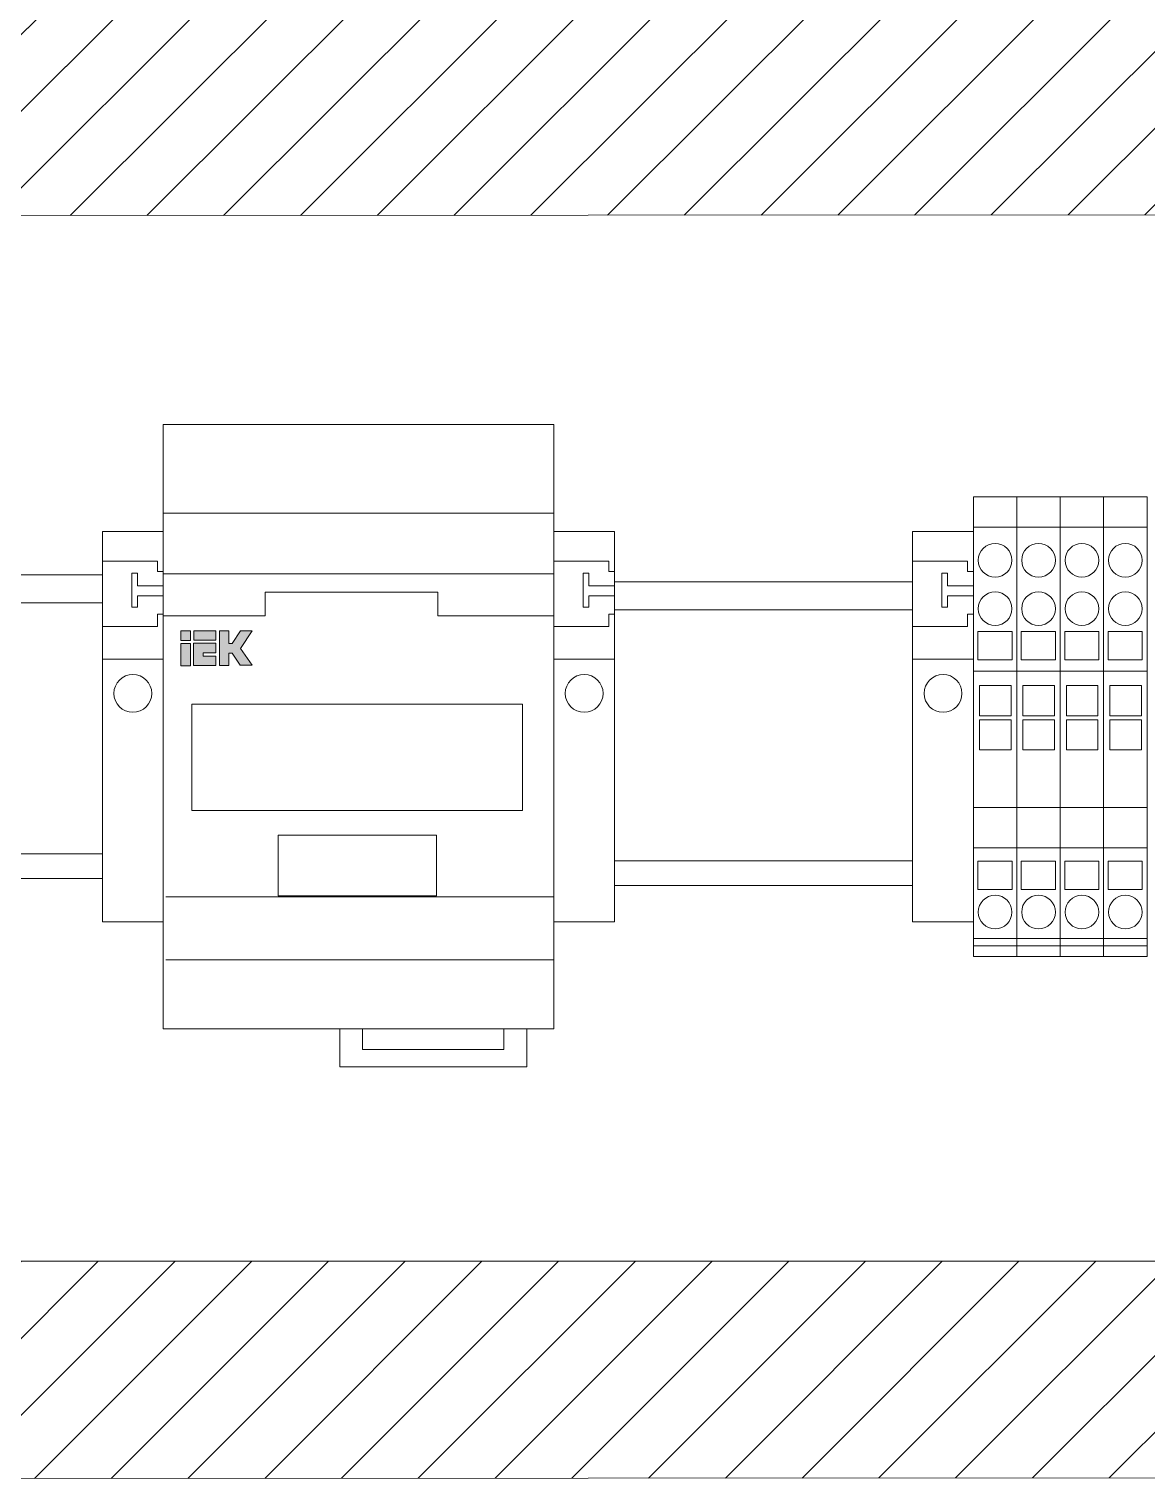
# Model space of a CAD drawing. Header units: inches. Extents: x 1904 to 4208, y 439 to 1413.
# Drawn here: x 3213.3 to 3342.1, y 811.4 to 978.5 of the extents above; entities that cross this region are included whole.
import ezdxf

# ---------------------------------------------------------------- set-up
doc = ezdxf.new("R2010")
doc.units = ezdxf.units.IN
doc.header["$MEASUREMENT"] = 0
doc.layers.get('0').update_dxf_attribs({"lineweight": 15})

msp = doc.modelspace()

# ---------------------------------------------------------------- hatches: boundary and pattern name
at = {"lineweight": 15}
h = msp.add_hatch(dxfattribs=at)
h.set_pattern_fill('ANSI31', color=0, scale=50)
h.set_pattern_definition([(45, (24.8556, 0), (-4.419417, 4.419417), [])])
h.paths.add_polyline_path([(3421.12, 836.48), (3131.22, 836.48), (3131.22, 811.39), (3421.12, 811.57)])
h.paths.add_polyline_path([(3446.12, 1119.69), (3426.13, 1119.69), (3426.13, 1136.19), (3421.12, 1136.19), (3421.12, 811.57), (3446.12, 811.57)])
h.paths.add_polyline_path([(3433.25, 1101.19), (3430.36, 1106.19), (3433.25, 1111.19), (3439.02, 1111.19), (3441.91, 1106.19), (3439.02, 1101.19)], flags=16)
h.paths.add_polyline_path([(3433.13, 1106.19, -1), (3439.13, 1106.19, -1)], flags=0)
h.paths.add_polyline_path([(3433.63, 1106.19, -1), (3438.63, 1106.19, -1)], flags=0)
h.paths.add_polyline_path([(3131.22, 1136.19), (3126.13, 1136.19), (3126.13, 1119.69), (3106.22, 1119.69), (3106.22, 811.39), (3131.22, 811.39), (3131.22, 836.48)])
h.paths.add_polyline_path([(3113.25, 1101.19), (3110.36, 1106.19), (3113.25, 1111.19), (3119.02, 1111.19), (3121.91, 1106.19), (3119.02, 1101.19)], flags=16)
h.paths.add_polyline_path([(3113.13, 1106.19, -1), (3119.13, 1106.19, -1)], flags=0)
h.paths.add_polyline_path([(3113.63, 1106.19, -1), (3118.63, 1106.19, -1)], flags=0)
h.paths.add_polyline_path([(3421.12, 982), (3131.22, 982), (3131.22, 956.91), (3421.12, 957.1)])
h.paths.add_polyline_path([(3421.12, 1136.19), (3131.22, 1136.19), (3131.22, 1111.1), (3421.12, 1111.28)])
h.paths.add_polyline_path([(3126.13, 1136.19), (3106.22, 1136.19), (3106.22, 1119.69), (3126.13, 1119.69)], flags=17)
h.paths.add_polyline_path([(3112.88, 1131.19, -1), (3119.38, 1131.19, -1)], flags=16)
h.paths.add_polyline_path([(3446.12, 1136.19), (3426.13, 1136.19), (3426.13, 1119.69), (3446.12, 1119.69)], flags=17)
h.paths.add_polyline_path([(3432.88, 1131.19, -1), (3439.38, 1131.19, -1)], flags=16)
h = msp.add_hatch(color=0, dxfattribs=at)
h.paths.add_polyline_path([(3231.91, 907.67), (3230.81, 907.67), (3230.81, 905.08), (3231.91, 905.08)])
h.paths.add_polyline_path([(3231.91, 908.02), (3231.91, 909.11), (3230.81, 909.11), (3230.81, 908.02)])
edge = h.paths.add_edge_path()
edge.add_spline(control_points=[(3234.86, 906.2), (3234.86, 906.2), (3233.38, 906.2), (3233.38, 906.2), (3233.38, 906.2), (3233.38, 906.2), (3233.38, 906.57), (3233.38, 906.57), (3233.38, 906.57), (3233.38, 906.57), (3234.86, 906.58), (3234.86, 906.58), (3234.86, 906.58), (3234.86, 906.58), (3234.86, 907.68), (3234.86, 907.68), (3234.86, 907.68), (3234.86, 907.68), (3232.27, 907.68), (3232.27, 907.68), (3232.27, 907.68), (3232.27, 905.11), (3232.27, 905.11), (3232.27, 905.11)], knot_values=[0.875, 0.875, 0.875, 0.875, 1, 1, 1, 1, 1.125, 1.125, 1.125, 1.125, 1.25, 1.25, 1.25, 1.25, 1.375, 1.375, 1.375, 1.375, 1.5, 1.5, 1.5, 1.625, 1.625, 1.625, 1.625, 1.625], degree=3, periodic=0)
edge.add_spline(control_points=[(3232.27, 905.11), (3232.27, 905.11), (3234.86, 905.11), (3234.86, 905.11), (3234.86, 905.11), (3234.86, 905.11), (3234.86, 905.11), (3234.86, 905.11)], knot_values=[0.75, 0.75, 0.75, 0.75, 0.875, 0.875, 0.875, 0.875, 0.875, 0.875, 0.875, 0.875], degree=3, periodic=0)
edge.add_spline(control_points=[(3234.86, 905.11), (3234.86, 905.11), (3234.86, 906.2), (3234.86, 906.2), (3234.86, 906.2)], knot_values=[0.625, 0.625, 0.625, 0.625, 0.75, 0.75, 0.75, 0.75, 0.75], degree=3, periodic=0)
edge = h.paths.add_edge_path()
edge.add_spline(control_points=[(3235.25, 905.14), (3235.25, 905.14), (3236.35, 905.14), (3236.35, 905.14), (3236.35, 905.14), (3236.35, 905.14), (3236.35, 906.55), (3236.35, 906.55), (3236.35, 906.55), (3236.35, 906.55), (3236.35, 906.55), (3236.35, 906.55)], knot_values=[0.769231, 0.769231, 0.769231, 0.769231, 0.846154, 0.846154, 0.846154, 0.846154, 0.923077, 0.923077, 0.923077, 0.923077, 0.923077, 0.923077, 0.923077, 0.923077], degree=3, periodic=0)
edge.add_spline(control_points=[(3236.35, 906.55), (3236.35, 906.55), (3236.73, 906.55), (3236.73, 906.55), (3236.73, 906.55), (3236.73, 906.55), (3237.64, 905.16), (3237.64, 905.16), (3237.64, 905.16), (3237.64, 905.16), (3239.02, 905.15), (3239.02, 905.15), (3239.02, 905.15), (3239.02, 905.15), (3239.02, 905.15), (3239.02, 905.15)], knot_values=[0.538462, 0.538462, 0.538462, 0.538462, 0.615385, 0.615385, 0.615385, 0.615385, 0.692308, 0.692308, 0.692308, 0.692308, 0.769231, 0.769231, 0.769231, 0.769231, 0.769231, 0.769231, 0.769231, 0.769231], degree=3, periodic=0)
edge.add_spline(control_points=[(3239.02, 905.15), (3239.02, 905.15), (3237.67, 907.1), (3237.67, 907.1), (3237.67, 907.1), (3237.67, 907.1), (3237.67, 907.1), (3237.67, 907.1)], knot_values=[0.461538, 0.461538, 0.461538, 0.461538, 0.538462, 0.538462, 0.538462, 0.538462, 0.538462, 0.538462, 0.538462, 0.538462], degree=3, periodic=0)
edge.add_spline(control_points=[(3237.67, 907.1), (3237.67, 907.1), (3239.01, 909.11), (3239.01, 909.11), (3239.01, 909.11), (3239.01, 909.11), (3237.68, 909.11), (3237.68, 909.11), (3237.68, 909.11), (3237.68, 909.11), (3236.73, 907.66), (3236.73, 907.66), (3236.73, 907.66), (3236.73, 907.66), (3236.35, 907.66), (3236.35, 907.66), (3236.35, 907.66), (3236.35, 907.66), (3236.34, 909.11), (3236.34, 909.11), (3236.34, 909.11), (3236.34, 909.11), (3235.25, 909.11), (3235.25, 909.11), (3235.25, 909.11), (3235.25, 905.14), (3235.25, 905.14), (3235.25, 905.14), (3235.25, 905.14), (3235.25, 905.14), (3235.25, 905.14)], knot_values=[0.923077, 0.923077, 0.923077, 0.923077, 1, 1, 1, 1, 1.076923, 1.076923, 1.076923, 1.076923, 1.153846, 1.153846, 1.153846, 1.153846, 1.230769, 1.230769, 1.230769, 1.230769, 1.307692, 1.307692, 1.307692, 1.307692, 1.384615, 1.384615, 1.384615, 1.461538, 1.461538, 1.461538, 1.461538, 1.461538, 1.461538, 1.461538, 1.461538], degree=3, periodic=0)
msp.add_hatch(color=0, dxfattribs=at).paths.add_polyline_path([(3232.29, 909.11), (3232.29, 908.03), (3234.86, 908.03), (3234.86, 909.11)])

# ---------------------------------------------------------------- linework, layer by layer
at = {"color": 0, "lineweight": 15}
for p, q in [((3421.12, 957.1), (3131.22, 956.91)), ((3322.12, 924.56), (3322.12, 871.6)), ((3327.12, 924.56), (3322.12, 924.56)), ((3327.12, 871.6), (3327.12, 924.56)), ((3327.12, 924.56), (3327.12, 871.6)), ((3332.12, 924.56), (3327.12, 924.56)), ((3332.12, 924.56), (3332.12, 871.6)), ((3337.12, 924.56), (3332.12, 924.56)), ((3332.12, 871.6), (3332.12, 924.56)), ((3337.12, 871.6), (3337.12, 924.56)), ((3337.12, 924.56), (3337.12, 871.6)), ((3342.12, 924.56), (3337.12, 924.56)), ((3342.12, 871.6), (3342.12, 924.56)), ((3228.78, 922.69), (3273.78, 922.69)), ((3322.12, 921.08), (3327.12, 921.08)), ((3327.12, 921.08), (3332.12, 921.08)), ((3332.12, 921.08), (3337.12, 921.08)), ((3337.12, 921.08), (3342.12, 921.08)), ((3221.78, 920.58), (3221.78, 875.58)), ((3228.78, 920.58), (3221.78, 920.58)), ((3228.78, 875.58), (3228.78, 920.58)), ((3273.78, 920.58), (3273.78, 875.58)), ((3280.78, 920.58), (3273.78, 920.58)), ((3280.78, 875.58), (3280.78, 920.58)), ((3315.12, 920.58), (3315.12, 875.58)), ((3322.12, 920.58), (3315.12, 920.58)), ((3322.12, 875.58), (3322.12, 920.58)), ((3332.12, 920.58), (3332.12, 875.58)), ((3342.12, 920.58), (3342.12, 875.58)), ((3228.11, 917.14), (3221.78, 917.14)), ((3225.8, 915.78), (3225.15, 915.78)), ((3225.15, 915.78), (3225.15, 911.86)), ((3225.8, 914.29), (3225.8, 915.78)), ((3228.11, 915.97), (3228.11, 917.14)), ((3228.78, 915.97), (3228.11, 915.97)), ((3228.78, 915.69), (3273.78, 915.69)), ((3280.11, 917.14), (3273.78, 917.14)), ((3277.8, 915.78), (3277.15, 915.78)), ((3277.15, 915.78), (3277.15, 911.86)), ((3277.8, 914.29), (3277.8, 915.78)), ((3280.11, 915.97), (3280.11, 917.14)), ((3280.78, 915.97), (3280.11, 915.97)), ((3321.45, 917.14), (3315.12, 917.14)), ((3319.13, 915.78), (3318.48, 915.78)), ((3318.48, 915.78), (3318.48, 911.86)), ((3319.13, 914.29), (3319.13, 915.78)), ((3321.45, 915.97), (3321.45, 917.14)), ((3322.12, 915.97), (3321.45, 915.97)), ((3207.42, 915.58), (3221.78, 915.58)), ((3226.99, 914.29), (3225.8, 914.29)), ((3228.78, 914.29), (3226.99, 914.29)), ((3278.99, 914.29), (3277.8, 914.29)), ((3280.78, 914.29), (3278.99, 914.29)), ((3280.78, 914.78), (3315.12, 914.78)), ((3320.32, 914.29), (3319.13, 914.29)), ((3322.12, 914.29), (3320.32, 914.29)), ((3322.12, 915.58), (3322.12, 880.58)), ((3332.12, 915.58), (3332.12, 880.58)), ((3207.42, 912.34), (3221.78, 912.34)), ((3225.8, 911.86), (3225.8, 913.17)), ((3225.8, 913.17), (3228.78, 913.17)), ((3240.52, 910.84), (3240.52, 913.56)), ((3240.52, 913.56), (3260.41, 913.56)), ((3260.41, 910.84), (3260.41, 913.56)), ((3277.8, 911.86), (3277.8, 913.17)), ((3277.8, 913.17), (3280.78, 913.17)), ((3319.13, 911.86), (3319.13, 913.17)), ((3319.13, 913.17), (3322.12, 913.17)), ((3225.15, 911.86), (3225.8, 911.86)), ((3228.78, 911.03), (3228.11, 911.03)), ((3228.11, 911.03), (3228.11, 909.61)), ((3228.78, 910.84), (3240.52, 910.84)), ((3260.41, 910.84), (3273.78, 910.84)), ((3277.15, 911.86), (3277.8, 911.86)), ((3280.78, 911.03), (3280.11, 911.03)), ((3280.11, 911.03), (3280.11, 909.61)), ((3280.78, 911.55), (3315.12, 911.55)), ((3318.48, 911.86), (3319.13, 911.86)), ((3322.12, 911.03), (3321.45, 911.03)), ((3321.45, 911.03), (3321.45, 909.61)), ((3228.11, 909.61), (3221.78, 909.61)), ((3280.11, 909.61), (3273.78, 909.61)), ((3321.45, 909.61), (3315.12, 909.61)), ((3221.78, 905.84), (3228.78, 905.84)), ((3273.78, 905.84), (3280.78, 905.84)), ((3315.12, 905.84), (3322.12, 905.84)), ((3322.12, 904.48), (3327.12, 904.48)), ((3327.12, 904.48), (3332.12, 904.48)), ((3332.12, 904.48), (3337.12, 904.48)), ((3337.12, 904.48), (3342.12, 904.48)), ((3322.12, 888.77), (3327.12, 888.77)), ((3327.12, 888.77), (3332.12, 888.77)), ((3332.12, 888.77), (3337.12, 888.77)), ((3337.12, 888.77), (3342.12, 888.77)), ((3322.12, 884.12), (3327.12, 884.12)), ((3327.12, 884.12), (3332.12, 884.12)), ((3332.12, 884.12), (3337.12, 884.12)), ((3337.12, 884.12), (3342.12, 884.12)), ((3207.42, 883.41), (3221.78, 883.41)), ((3280.78, 882.62), (3315.12, 882.62)), ((3207.42, 880.58), (3221.78, 880.58)), ((3280.78, 879.78), (3315.12, 879.78)), ((3221.78, 875.58), (3228.78, 875.58)), ((3273.78, 875.58), (3280.78, 875.58)), ((3315.12, 875.58), (3322.12, 875.58)), ((3322.12, 873.68), (3327.12, 873.68)), ((3322.12, 872.84), (3327.12, 872.84)), ((3327.12, 873.68), (3332.12, 873.68)), ((3327.12, 872.84), (3332.12, 872.84)), ((3332.12, 873.68), (3337.12, 873.68)), ((3332.12, 872.84), (3337.12, 872.84)), ((3337.12, 873.68), (3342.12, 873.68)), ((3337.12, 872.84), (3342.12, 872.84)), ((3322.12, 871.6), (3327.12, 871.6)), ((3327.12, 871.6), (3332.12, 871.6)), ((3332.12, 871.6), (3337.12, 871.6)), ((3337.12, 871.6), (3342.12, 871.6)), ((3228.78, 863.27), (3273.78, 863.27)), ((3421.12, 836.48), (3131.22, 836.48)), ((3421.12, 811.57), (3131.22, 811.39))]:
    msp.add_line(p, q, dxfattribs=at)
msp.add_lwpolyline([(3273.78, 863.27), (3273.78, 932.89), (3228.78, 932.89), (3228.78, 863.27)], dxfattribs=at)
for points in [[(3230.81, 908.02), (3231.91, 908.02), (3231.91, 909.11), (3230.81, 909.11), (3230.81, 908.02)], [(3232.29, 908.03), (3234.86, 908.03), (3234.86, 909.11), (3232.29, 909.11), (3232.29, 908.03)], [(3322.64, 909.05), (3326.58, 909.05), (3326.58, 905.78), (3322.64, 905.78)], [(3327.64, 909.05), (3331.58, 909.05), (3331.58, 905.78), (3327.64, 905.78)], [(3332.64, 909.05), (3336.58, 909.05), (3336.58, 905.78), (3332.64, 905.78)], [(3337.64, 909.05), (3341.58, 909.05), (3341.58, 905.78), (3337.64, 905.78)], [(3230.81, 905.08), (3231.91, 905.08), (3231.91, 907.67), (3230.81, 907.67), (3230.81, 905.08)], [(3322.83, 902.83), (3326.47, 902.83), (3326.47, 899.33), (3322.83, 899.33)], [(3327.83, 902.83), (3331.47, 902.83), (3331.47, 899.33), (3327.83, 899.33)], [(3332.83, 902.83), (3336.47, 902.83), (3336.47, 899.33), (3332.83, 899.33)], [(3337.83, 902.83), (3341.47, 902.83), (3341.47, 899.33), (3337.83, 899.33)], [(3322.83, 898.87), (3326.47, 898.87), (3326.47, 895.4), (3322.83, 895.4)], [(3327.83, 898.87), (3331.47, 898.87), (3331.47, 895.4), (3327.83, 895.4)], [(3332.83, 898.87), (3336.47, 898.87), (3336.47, 895.4), (3332.83, 895.4)], [(3337.83, 898.87), (3341.47, 898.87), (3341.47, 895.4), (3337.83, 895.4)], [(3322.64, 882.59), (3326.58, 882.59), (3326.58, 879.33), (3322.64, 879.33)], [(3327.64, 882.59), (3331.58, 882.59), (3331.58, 879.33), (3327.64, 879.33)], [(3332.64, 882.59), (3336.58, 882.59), (3336.58, 879.33), (3332.64, 879.33)], [(3337.64, 882.59), (3341.58, 882.59), (3341.58, 879.33), (3337.64, 879.33)]]:
    msp.add_lwpolyline(points, close=True, dxfattribs=at)
for centre, radius in [((3324.62, 917.25), 1.94), ((3329.62, 917.25), 1.94), ((3334.62, 917.25), 1.94), ((3339.62, 917.25), 1.94), ((3324.62, 911.67), 1.94), ((3329.62, 911.67), 1.94), ((3334.62, 911.67), 1.94), ((3339.62, 911.67), 1.94), ((3225.28, 901.91), 2.18), ((3277.28, 901.91), 2.18), ((3318.62, 901.91), 2.18), ((3324.62, 876.71), 1.94), ((3329.62, 876.71), 1.94), ((3334.62, 876.71), 1.94), ((3339.62, 876.71), 1.94)]:
    msp.add_circle(centre, radius, dxfattribs=at)
for points, knots in [([(3235.25, 909.11), (3235.25, 909.11), (3236.34, 909.11), (3236.34, 909.11), (3236.34, 909.11), (3236.34, 909.11), (3236.35, 907.66), (3236.35, 907.66), (3236.35, 907.66), (3236.35, 907.66), (3236.73, 907.66), (3236.73, 907.66), (3236.73, 907.66), (3236.73, 907.66), (3237.68, 909.11), (3237.68, 909.11), (3237.68, 909.11), (3237.68, 909.11), (3239.01, 909.11), (3239.01, 909.11), (3239.01, 909.11), (3239.01, 909.11), (3237.67, 907.1), (3237.67, 907.1), (3237.67, 907.1), (3237.67, 907.1), (3239.02, 905.15), (3239.02, 905.15), (3239.02, 905.15), (3239.02, 905.15), (3237.64, 905.16), (3237.64, 905.16), (3237.64, 905.16), (3237.64, 905.16), (3236.73, 906.55), (3236.73, 906.55), (3236.73, 906.55), (3236.73, 906.55), (3236.35, 906.55), (3236.35, 906.55), (3236.35, 906.55), (3236.35, 906.55), (3236.35, 905.14), (3236.35, 905.14), (3236.35, 905.14), (3236.35, 905.14), (3235.25, 905.14), (3235.25, 905.14), (3235.25, 905.14), (3235.25, 905.14), (3235.25, 909.11), (3235.25, 909.11)], [0, 0, 0, 0, 0.076923, 0.076923, 0.076923, 0.076923, 0.153846, 0.153846, 0.153846, 0.153846, 0.230769, 0.230769, 0.230769, 0.230769, 0.307692, 0.307692, 0.307692, 0.307692, 0.384615, 0.384615, 0.384615, 0.384615, 0.461538, 0.461538, 0.461538, 0.461538, 0.538462, 0.538462, 0.538462, 0.538462, 0.615385, 0.615385, 0.615385, 0.615385, 0.692308, 0.692308, 0.692308, 0.692308, 0.769231, 0.769231, 0.769231, 0.769231, 0.846154, 0.846154, 0.846154, 0.846154, 0.923077, 0.923077, 0.923077, 0.923077, 1, 1, 1, 1]), ([(3232.27, 907.68), (3232.27, 907.68), (3234.86, 907.68), (3234.86, 907.68), (3234.86, 907.68), (3234.86, 907.68), (3234.86, 906.58), (3234.86, 906.58), (3234.86, 906.58), (3234.86, 906.58), (3233.38, 906.57), (3233.38, 906.57), (3233.38, 906.57), (3233.38, 906.57), (3233.38, 906.2), (3233.38, 906.2), (3233.38, 906.2), (3233.38, 906.2), (3234.86, 906.2), (3234.86, 906.2), (3234.86, 906.2), (3234.86, 906.2), (3234.86, 905.11), (3234.86, 905.11), (3234.86, 905.11), (3234.86, 905.11), (3232.27, 905.11), (3232.27, 905.11), (3232.27, 905.11), (3232.27, 905.11), (3232.27, 907.68), (3232.27, 907.68)], [0, 0, 0, 0, 0.125, 0.125, 0.125, 0.125, 0.25, 0.25, 0.25, 0.25, 0.375, 0.375, 0.375, 0.375, 0.5, 0.5, 0.5, 0.5, 0.625, 0.625, 0.625, 0.625, 0.75, 0.75, 0.75, 0.75, 0.875, 0.875, 0.875, 0.875, 1, 1, 1, 1]), ([(3232.09, 900.68), (3232.09, 900.68), (3270.19, 900.68), (3270.19, 900.68), (3270.19, 900.68), (3270.19, 900.68), (3270.19, 888.41), (3270.19, 888.41), (3270.19, 888.41), (3270.19, 888.41), (3232.09, 888.41), (3232.09, 888.41), (3232.09, 888.41), (3232.09, 888.41), (3232.09, 900.68), (3232.09, 900.68)], [0, 0, 0, 0, 0.25, 0.25, 0.25, 0.25, 0.5, 0.5, 0.5, 0.5, 0.75, 0.75, 0.75, 0.75, 1, 1, 1, 1]), ([(3242.02, 885.56), (3242.02, 885.56), (3260.26, 885.56), (3260.26, 885.56), (3260.26, 885.56), (3260.26, 885.56), (3260.26, 878.6), (3260.26, 878.6), (3260.26, 878.6), (3260.26, 878.6), (3242.02, 878.6), (3242.02, 878.6), (3242.02, 878.6), (3242.02, 878.6), (3242.02, 885.56), (3242.02, 885.56)], [0, 0, 0, 0, 0.25, 0.25, 0.25, 0.25, 0.5, 0.5, 0.5, 0.5, 0.75, 0.75, 0.75, 0.75, 1, 1, 1, 1]), ([(3249.11, 863.27), (3249.11, 863.27), (3270.68, 863.27), (3270.68, 863.27), (3270.68, 863.27), (3270.68, 863.27), (3270.68, 858.89), (3270.68, 858.89), (3270.68, 858.89), (3270.68, 858.89), (3249.11, 858.89), (3249.11, 858.89), (3249.11, 858.89), (3249.11, 858.89), (3249.11, 863.27), (3249.11, 863.27)], [0, 0, 0, 0, 0.25, 0.25, 0.25, 0.25, 0.5, 0.5, 0.5, 0.5, 0.75, 0.75, 0.75, 0.75, 1, 1, 1, 1]), ([(3251.75, 863.27), (3251.75, 863.27), (3268.04, 863.27), (3268.04, 863.27), (3268.04, 863.27), (3268.04, 863.27), (3268.04, 860.89), (3268.04, 860.89), (3268.04, 860.89), (3268.04, 860.89), (3251.75, 860.89), (3251.75, 860.89), (3251.75, 860.89), (3251.75, 860.89), (3251.75, 863.27), (3251.75, 863.27)], [0, 0, 0, 0, 0.25, 0.25, 0.25, 0.25, 0.5, 0.5, 0.5, 0.5, 0.75, 0.75, 0.75, 0.75, 1, 1, 1, 1])]:
    msp.add_open_spline(points, degree=3, knots=knots, dxfattribs=at)
for points in [[(3229.07, 878.45), (3229.07, 878.45), (3273.78, 878.45), (3273.78, 878.45)], [(3229.07, 871.22), (3229.07, 871.22), (3273.78, 871.22), (3273.78, 871.22)]]:
    msp.add_open_spline(points, degree=3, dxfattribs=at)

doc.saveas('drawing.dxf')
